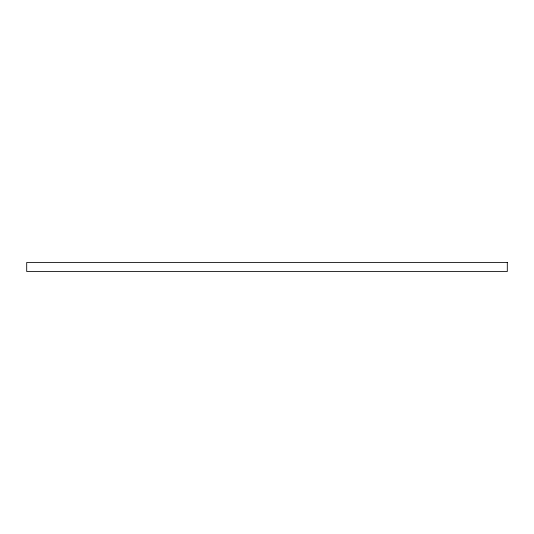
<?xml version="1.0" encoding="UTF-8"?>
<svg xmlns="http://www.w3.org/2000/svg" width="534" height="534" viewBox="0 0 534 534"><rect width="100%" height="100%" fill="white"/><g stroke="black" fill="none" stroke-linecap="round" stroke-linejoin="round"><path stroke-width="0.8" d="M507.3 262.481L26.7 262.481L26.7 271.519L507.3 271.519L507.3 262.481"/></g></svg>
